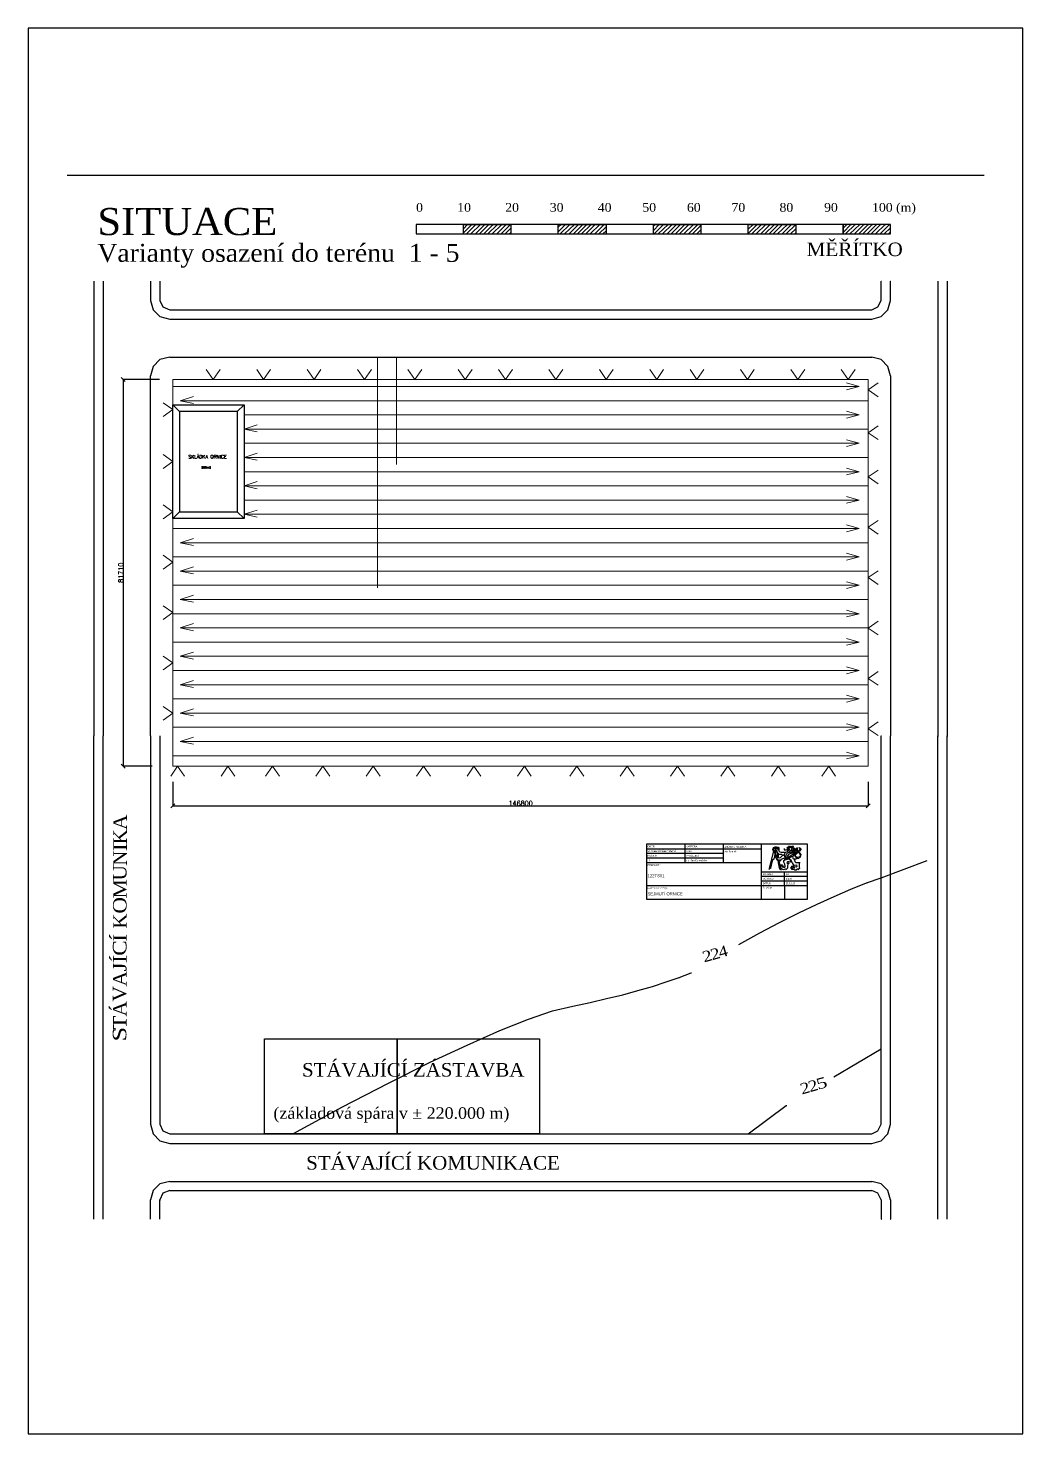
# Model space of a CAD drawing. Header units: millimetres. Extents: x -3518363 to 3223740, y -1530229 to 774657.
# Drawn here: x -2322352 to -2112352, y 55905 to 352905 of the extents above; entities that cross this region are included whole.
import ezdxf

# ---------------------------------------------------------------- set-up
doc = ezdxf.new("R2010")
doc.units = ezdxf.units.MM
doc.header["$LTSCALE"] = 15
doc.header["$MEASUREMENT"] = 0
doc.layers.get('0').update_dxf_attribs({"linetype": 'CONTINUOUS'})
doc.layers.get('DEFPOINTS').update_dxf_attribs({"linetype": 'CONTINUOUS'})
for name, color, linetype, lineweight in [('cesty', 7, 'CONTINUOUS', 15), ('koty', 4, 'CONTINUOUS', 15), ('staveniste', 7, 'CONTINUOUS', 18), ('texty', 255, 'CONTINUOUS', 15)]:
    doc.layers.add(name, color=color, linetype=linetype, lineweight=lineweight)
for name, color, linetype in [('obj 1 patky', 130, 'CONTINUOUS'), ('objekt 1', 40, 'CONTINUOUS'), ('RAMECEK', 7, 'CONTINUOUS')]:
    doc.layers.add(name, color=color, linetype=linetype)
doc.styles.add('ROMAN', font='roman')
doc.styles.add('romans', font='romans.shx')
doc.styles.add('TIMESNEWROMAN', font='times.ttf')
doc.dimstyles.new('M 1-50', dxfattribs={"dimscale": 50, "dimtxt": 2.5, "dimasz": 2.5, "dimexe": 1.25, "dimexo": 3, "dimtad": 1, "dimtxsty": 'romans', "dimblk": 'OBLIQUE', "dimcen": 2.5, "dimadec": 0, "dimazin": 0, "dimtfac": 1, "dimtmove": 2, "dimatfit": 3, "dimfxl": 1, "dimarcsym": 0})

# ---------------------------------------------------------------- blocks, each defined once
blk = doc.blocks.new('_Oblique')
at = {"color": 0, "linetype": 'ByBlock', "lineweight": -2}
blk.add_line((-0.5, -0.5), (0.5, 0.5), dxfattribs=at)
blk = doc.blocks.new('*D5')
at = {"layer": 'DEFPOINTS', "color": 0, "lineweight": 20, "ltscale": 70, "transparency": 16777216}
for p in [(-2294481, 278690), (-2302270, 196980), (-2295988, 196980)]:
    blk.add_point(p, dxfattribs=at)
at = {"layer": 'koty', "color": 0, "lineweight": -2, "ltscale": 70, "transparency": 16777216}
for p, q in [((-2294631, 278690), (-2302332, 278690)), ((-2302270, 278690), (-2302270, 196980)), ((-2296138, 196980), (-2302332, 196980))]:
    blk.add_line(p, q, dxfattribs=at)
at = {"layer": 'koty', "color": 0, "lineweight": -2, "ltscale": 70, "transparency": 16777216, "xscale": 850, "yscale": 850, "zscale": 850}
for p, rotation in [((-2302270, 278690), 90), ((-2302270, 196980), 270)]:
    blk.add_blockref('_Oblique', p, dxfattribs=dict(at, rotation=rotation))
at = {"layer": 'koty', "color": 0, "ltscale": 70, "transparency": 16777216, "insert": (-2302801, 237835), "char_height": 1000, "attachment_point": 5, "rotation": 90, "style": 'romans'}
blk.add_mtext('81710', dxfattribs=at)
blk = doc.blocks.new('*D6')
at = {"layer": 'DEFPOINTS', "color": 0, "lineweight": 20, "ltscale": 70, "transparency": 16777216}
for p in [(-2291780, 193786), (-2144980, 193786), (-2144980, 188596)]:
    blk.add_point(p, dxfattribs=at)
at = {"layer": 'koty', "color": 0, "lineweight": -2, "ltscale": 70, "transparency": 16777216}
for p, q in [((-2291780, 193636), (-2291780, 188533)), ((-2144980, 193636), (-2144980, 188533)), ((-2291780, 188596), (-2144980, 188596))]:
    blk.add_line(p, q, dxfattribs=at)
at = {"layer": 'koty', "color": 0, "lineweight": -2, "ltscale": 70, "transparency": 16777216, "xscale": 850, "yscale": 850, "zscale": 850, "rotation": 180}
blk.add_blockref('_Oblique', (-2291780, 188596), dxfattribs=at)
at = {"layer": 'koty', "color": 0, "lineweight": -2, "ltscale": 70, "transparency": 16777216, "xscale": 850, "yscale": 850, "zscale": 850}
blk.add_blockref('_Oblique', (-2144980, 188596), dxfattribs=at)
at = {"layer": 'koty', "color": 0, "ltscale": 70, "transparency": 16777216, "insert": (-2218380, 189127), "char_height": 1000, "attachment_point": 5, "style": 'romans'}
blk.add_mtext('146800', dxfattribs=at)

msp = doc.modelspace()

# ---------------------------------------------------------------- linework, layer by layer
for p, q in [((-2314134.566, 321823.567), (-2120549.003, 321823.567)), ((-2292453.6, 283399.649), (-2144158.881, 283399.649)), ((-2292453.6, 109257.52), (-2144158.881, 109257.52)), ((-2292453.6, 107302.891), (-2144158.881, 107302.891))]:
    msp.add_line(p, q)
msp.add_lwpolyline([(-2322352.191, 352904.599), (-2322352.191, 55904.599), (-2112352.191, 55904.599), (-2112352.191, 352904.599)], close=True)
for points in [[(-2240450.147, 309427.109), (-2230445.52, 309427.109), (-2230445.52, 311381.739), (-2220440.901, 311381.739), (-2220440.901, 309427.109), (-2210436.281, 309427.109), (-2210436.281, 311381.739), (-2200328.79, 311381.739), (-2200328.79, 309427.109), (-2190324.157, 309427.109), (-2190324.157, 311381.739), (-2180319.55, 311381.739), (-2180319.55, 309427.109), (-2170314.917, 309427.109), (-2170314.917, 311381.739), (-2160310.298, 311381.739), (-2160310.298, 309427.109), (-2150305.678, 309427.109), (-2150305.678, 311381.739), (-2240450.147, 311381.739), (-2240450.147, 309427.109), (-2150202.807, 309427.109)], [(-2230445.52, 310507.282), (-2229571.077, 311381.739), (-2229468.206, 311381.739)], [(-2230445.52, 309632.851), (-2228696.646, 311381.739), (-2228593.775, 311381.739)], [(-2229802.55, 309427.109), (-2227822.203, 311381.739), (-2227693.601, 311381.739)], [(-2228902.389, 309427.109), (-2226819.17, 311381.739), (-2226716.299, 311381.739)], [(-2227925.087, 309427.109), (-2225944.727, 311381.739), (-2225841.856, 311381.739)], [(-2227050.63, 309427.109), (-2225070.283, 311381.739), (-2224941.694, 311381.739)], [(-2226150.482, 309427.109), (-2224195.853, 311381.739), (-2224067.264, 311381.739)], [(-2225276.038, 309427.109), (-2223295.691, 311381.739), (-2223192.807, 311381.739)], [(-2224401.595, 309427.109), (-2222318.377, 311381.739), (-2222215.506, 311381.739)], [(-2223424.293, 309427.109), (-2221443.933, 311381.739), (-2221315.344, 311381.739)], [(-2222524.119, 309427.109), (-2220543.772, 311381.739), (-2220440.901, 311381.739)], [(-2221649.688, 309427.109), (-2220440.901, 310635.897), (-2220338.03, 310635.897)], [(-2220775.245, 309427.109), (-2220440.901, 309735.723), (-2220338.03, 309735.723)], [(-2210436.281, 310841.639), (-2209793.31, 311381.739), (-2209664.708, 311381.739)], [(-2210436.281, 309864.311), (-2208893.149, 311381.739), (-2208790.278, 311381.739)], [(-2209999.066, 309427.109), (-2208018.718, 311381.739), (-2207915.834, 311381.739)], [(-2209124.622, 309427.109), (-2207041.391, 311381.739), (-2206912.802, 311381.739)], [(-2208121.59, 309427.109), (-2206141.242, 311381.739), (-2206038.371, 311381.739)], [(-2207247.146, 309427.109), (-2205266.799, 311381.739), (-2205163.915, 311381.739)], [(-2206372.702, 309427.109), (-2204392.355, 311381.739), (-2204289.484, 311381.739)], [(-2205498.272, 309427.109), (-2203517.925, 311381.739), (-2203415.041, 311381.739)], [(-2204623.828, 309427.109), (-2202643.468, 311381.739), (-2202514.879, 311381.739)], [(-2203723.667, 309427.109), (-2201640.449, 311381.739), (-2201537.578, 311381.739)], [(-2202746.352, 309427.109), (-2200766.005, 311381.739), (-2200663.121, 311381.739)], [(-2201871.909, 309427.109), (-2200328.79, 310944.51), (-2200225.906, 310944.51)], [(-2200997.478, 309427.109), (-2200328.79, 310070.08), (-2200225.906, 310070.08)], [(-2190324.157, 311073.099), (-2189989.826, 311381.739), (-2189886.942, 311381.739)], [(-2190324.157, 310172.951), (-2189115.369, 311381.739), (-2189012.498, 311381.739)], [(-2190221.286, 309427.109), (-2188240.939, 311381.739), (-2188112.35, 311381.739)], [(-2189321.138, 309427.109), (-2187237.906, 311381.739), (-2187135.022, 311381.739)], [(-2188446.681, 309427.109), (-2186363.463, 311381.739), (-2186260.592, 311381.739)], [(-2187469.379, 309427.109), (-2185489.032, 311381.739), (-2185386.148, 311381.739)], [(-2186594.936, 309427.109), (-2184614.576, 311381.739), (-2184485.987, 311381.739)], [(-2185694.774, 309427.109), (-2183714.427, 311381.739), (-2183611.556, 311381.739)], [(-2184820.344, 309427.109), (-2182839.984, 311381.739), (-2182737.113, 311381.739)], [(-2183945.887, 309427.109), (-2181862.669, 311381.739), (-2181734.08, 311381.739)], [(-2182968.586, 309427.109), (-2180988.239, 311381.739), (-2180859.637, 311381.739)], [(-2182068.411, 309427.109), (-2180319.55, 311175.996), (-2180216.666, 311175.996)], [(-2181193.981, 309427.109), (-2180319.55, 310301.54), (-2180216.666, 310301.54)], [(-2170314.917, 311278.868), (-2170212.046, 311381.739), (-2170083.457, 311381.739)], [(-2170314.917, 310404.411), (-2169311.885, 311381.739), (-2169209.001, 311381.739)], [(-2170314.917, 309529.98), (-2168437.441, 311381.739), (-2168334.57, 311381.739)], [(-2169543.358, 309427.109), (-2167563.011, 311381.739), (-2167460.14, 311381.739)], [(-2168668.914, 309427.109), (-2166585.683, 311381.739), (-2166457.094, 311381.739)], [(-2167665.882, 309427.109), (-2165685.535, 311381.739), (-2165582.664, 311381.739)], [(-2166791.438, 309427.109), (-2164811.091, 311381.739), (-2164708.207, 311381.739)], [(-2165916.995, 309427.109), (-2163936.648, 311381.739), (-2163833.777, 311381.739)], [(-2165042.564, 309427.109), (-2163062.217, 311381.739), (-2162959.346, 311381.739)], [(-2164168.121, 309427.109), (-2162059.172, 311381.739), (-2161956.301, 311381.739)], [(-2163165.088, 309427.109), (-2161184.741, 311381.739), (-2161081.87, 311381.739)], [(-2162290.645, 309427.109), (-2160310.298, 311381.739), (-2160207.413, 311381.739)], [(-2161416.201, 309427.109), (-2160310.298, 310507.282), (-2160207.413, 310507.282)], [(-2160516.053, 309427.109), (-2160310.298, 309632.851), (-2160207.413, 309632.851)], [(-2150305.678, 309427.109), (-2140301.058, 309427.109), (-2140301.058, 311381.739), (-2150305.678, 311381.739), (-2150305.678, 309427.109), (-2150202.807, 309427.109)], [(-2150305.678, 310635.897), (-2149534.118, 311381.739), (-2149431.234, 311381.739)], [(-2150305.678, 309735.723), (-2148659.675, 311381.739), (-2148556.791, 311381.739)], [(-2149765.578, 309427.109), (-2147785.231, 311381.739), (-2147656.642, 311381.739)], [(-2148865.43, 309427.109), (-2146782.199, 311381.739), (-2146679.315, 311381.739)], [(-2147888.102, 309427.109), (-2145907.755, 311381.739), (-2145804.884, 311381.739)], [(-2147013.672, 309427.109), (-2145033.325, 311381.739), (-2144904.723, 311381.739)], [(-2146113.511, 309427.109), (-2144158.881, 311381.739), (-2144030.279, 311381.739)], [(-2145239.067, 309427.109), (-2143258.72, 311381.739), (-2143155.849, 311381.739)], [(-2144364.636, 309427.109), (-2142384.289, 311381.739), (-2142281.405, 311381.739)], [(-2143490.18, 309427.109), (-2141406.962, 311381.739), (-2141278.373, 311381.739)], [(-2142487.16, 309427.109), (-2140506.813, 311381.739), (-2140403.929, 311381.739)], [(-2141612.717, 309427.109), (-2140301.058, 310738.768), (-2140198.174, 310738.768)], [(-2140738.273, 309427.109), (-2140301.058, 309864.311), (-2140198.174, 309864.311)], [(-2308502.145, 299422.476), (-2308502.145, 203362.69), (-2308399.267, 203362.69)], [(-2306521.798, 299422.476), (-2306521.798, 203362.69), (-2306418.92, 203362.69)], [(-2296517.171, 299422.476), (-2296517.171, 295358.911), (-2295977.079, 293378.564), (-2294536.824, 291964.034), (-2292453.6, 291398.217), (-2144261.752, 291398.217), (-2142281.405, 291964.034), (-2140841.144, 293378.564), (-2140301.058, 295358.911), (-2140301.058, 299422.476), (-2140198.174, 299422.476)], [(-2294536.824, 299422.476), (-2294536.824, 295358.911), (-2293893.854, 294047.252), (-2292453.6, 293378.564), (-2144261.752, 293378.564), (-2142950.093, 294047.252), (-2142281.405, 295358.911), (-2142281.405, 299422.476), (-2142178.521, 299422.476)], [(-2130296.438, 299422.476), (-2130296.438, 203362.69), (-2130193.567, 203362.69)], [(-2128316.091, 299422.476), (-2128316.091, 203362.69), (-2128213.207, 203362.69)], [(-2292453.6, 283399.649), (-2294536.824, 282859.549), (-2295977.079, 281419.302), (-2296517.171, 279438.955), (-2296414.3, 279438.955)], [(-2140301.058, 279438.955), (-2140841.144, 281419.302), (-2142281.405, 282859.549), (-2144261.752, 283399.649), (-2144158.881, 283399.649)], [(-2296517.171, 203362.69), (-2296517.171, 279438.955), (-2296414.3, 279438.955)], [(-2140301.058, 279438.955), (-2140301.058, 203362.69), (-2140198.174, 203362.69)], [(-2308502.145, 101258.966), (-2308502.145, 203362.69), (-2308399.267, 203362.69)], [(-2306521.798, 101258.966), (-2306521.798, 203362.69), (-2306418.92, 203362.69)], [(-2296517.171, 203362.69), (-2296517.171, 121345.365), (-2295977.079, 119262.14), (-2294536.824, 117821.886), (-2292453.6, 117281.793), (-2144261.752, 117281.793), (-2142281.405, 117821.886), (-2140841.144, 119262.14), (-2140301.058, 121345.365), (-2140301.058, 203362.69), (-2140198.174, 203362.69)], [(-2294536.824, 203362.69), (-2294536.824, 121345.365), (-2293893.854, 119930.829), (-2292453.6, 119262.14), (-2144261.752, 119262.14), (-2142950.093, 119930.829), (-2142281.405, 121345.365), (-2142281.405, 203362.69), (-2142178.521, 203362.69)], [(-2130296.438, 101258.966), (-2130296.438, 203362.69), (-2130193.567, 203362.69)], [(-2128316.091, 101258.966), (-2128316.091, 203362.69), (-2128213.207, 203362.69)], [(-2145367.656, 172294.35), (-2142281.405, 173374.536), (-2132570, 177050)], [(-2172295.265, 159332.055), (-2167897.342, 161749.631), (-2163705.188, 163935.733), (-2159641.609, 166018.964), (-2155809.504, 167793.556), (-2152183.154, 169439.559), (-2148659.675, 170982.691), (-2145367.656, 172294.35), (-2145239.067, 172294.35)], [(-2266503.312, 119262.14), (-2255958.593, 124971.722), (-2246288.317, 130012.615), (-2237492.478, 134410.524), (-2229673.961, 138036.874), (-2222755.605, 141097.42), (-2216711.666, 143514.996), (-2211645.055, 145289.588), (-2207350.03, 146266.902), (-2203723.667, 147038.462), (-2200225.906, 147912.905), (-2196805.298, 148684.478), (-2193616.163, 149558.908), (-2190529.912, 150433.352), (-2187675.122, 151436.384), (-2184923.215, 152310.828), (-2184820.344, 152310.828)], [(-2184923.215, 152310.828), (-2182402.769, 153288.143), (-2182299.897, 153288.143)], [(-2272444.36, 119262.14), (-2272444.36, 139348.533), (-2214396.988, 139348.533), (-2214396.988, 119262.14), (-2244410.841, 119262.14), (-2244410.841, 139348.533), (-2244410.841, 119262.14), (-2272444.36, 119262.14), (-2272341.482, 119262.14)], [(-2152286.025, 131324.274), (-2142281.405, 137265.315), (-2142178.521, 137265.315)], [(-2170314.917, 119262.14), (-2162290.645, 125306.066), (-2162187.774, 125306.066)], [(-2292453.6, 109257.52), (-2294536.824, 108717.428), (-2295977.079, 107302.891), (-2296517.171, 105322.537), (-2296414.3, 105322.537)], [(-2292453.6, 107302.891), (-2293893.854, 106737.074), (-2294536.824, 105322.537), (-2294433.947, 105322.537)], [(-2140301.058, 105322.537), (-2140841.144, 107302.891), (-2142281.405, 108717.428), (-2144261.752, 109257.52), (-2144158.881, 109257.52)], [(-2142281.405, 105322.537), (-2142950.093, 106737.074), (-2144261.752, 107302.891), (-2144158.881, 107302.891)], [(-2296517.171, 101258.966), (-2296517.171, 105322.537), (-2296414.3, 105322.537)], [(-2294536.824, 101258.966), (-2294536.824, 105322.537), (-2294433.947, 105322.537)], [(-2142281.405, 105322.537), (-2142281.405, 101258.966), (-2142178.521, 101258.966)], [(-2140301.058, 105322.537), (-2140301.058, 101258.966), (-2140198.174, 101258.966)]]:
    msp.add_lwpolyline(points)
at = {"layer": 'cesty', "linetype": 'ByBlock', "extrusion": (1.93959e-16, -3.39308e-16, -1)}
for p, q in [((-2248580, 234640), (-2248580, 283399.649)), ((-2244580, 260718.67), (-2244580, 283399.649))]:
    msp.add_line(p, q, dxfattribs=at)
at = {"layer": 'obj 1 patky', "linetype": 'ByBlock', "lineweight": -2, "ltscale": 5, "extrusion": (1.93959e-16, -3.39308e-16, -1)}
for p, q in [((-2291780, 273320), (-2276780, 273320)), ((-2291780, 249320), (-2291780, 273320)), ((-2291780, 273320), (-2290365.786, 271905.786)), ((-2276780, 273320), (-2278194.214, 271905.786)), ((-2276780, 273320), (-2276780, 249320)), ((-2278194.214, 271905.786), (-2290365.786, 271905.786)), ((-2290365.786, 271905.786), (-2290365.786, 250730)), ((-2278194.214, 271905.786), (-2278194.214, 250734.214)), ((-2291780, 249320), (-2290365.786, 250734.214)), ((-2290365.786, 250734.214), (-2278194.214, 250734.214)), ((-2278194.214, 250734.214), (-2276780, 249320)), ((-2276780, 249320), (-2291780, 249320))]:
    msp.add_line(p, q, dxfattribs=at)
at = {"layer": 'objekt 1', "linetype": 'ByBlock', "lineweight": 20, "ltscale": 5, "extrusion": (1.93959e-16, -3.39308e-16, -1)}
for p, q in [((-2291780, 277190), (-2146890, 277190)), ((-2146890, 277190), (-2149550, 277950)), ((-2146890, 277190), (-2149550, 276510)), ((-2290230, 274190), (-2287450, 275090)), ((-2144980, 274190), (-2290230, 274190)), ((-2290230, 274190), (-2287450, 273600)), ((-2276780, 271190), (-2146890, 271190)), ((-2146890, 271190), (-2149550, 271950)), ((-2146890, 271190), (-2149550, 270510)), ((-2276780, 268190), (-2274000, 269090)), ((-2144980, 268190), (-2276780, 268190)), ((-2276780, 268190), (-2274000, 267600)), ((-2276780, 265190), (-2146890, 265190)), ((-2146890, 265190), (-2149550, 265950)), ((-2146890, 265190), (-2149550, 264510)), ((-2276780, 262190), (-2274000, 263090)), ((-2144980, 262190), (-2276780, 262190)), ((-2276780, 262190), (-2274000, 261600)), ((-2276780, 259190), (-2146890, 259190)), ((-2146890, 259190), (-2149550, 259950)), ((-2146890, 259190), (-2149550, 258510)), ((-2276780, 256190), (-2274000, 257090)), ((-2144980, 256190), (-2276780, 256190)), ((-2276780, 256190), (-2274000, 255600)), ((-2276780, 253190), (-2146890, 253190)), ((-2146890, 253190), (-2149550, 253950)), ((-2146890, 253190), (-2149550, 252510)), ((-2276780, 250190), (-2274000, 251090)), ((-2144980, 250190), (-2276780, 250190)), ((-2276780, 250190), (-2274000, 249600)), ((-2291780, 247190), (-2146890, 247190)), ((-2146890, 247190), (-2149550, 247950)), ((-2146890, 247190), (-2149550, 246510)), ((-2290230, 244190), (-2287450, 245090)), ((-2144980, 244190), (-2290230, 244190)), ((-2290230, 244190), (-2287450, 243600)), ((-2291780, 241190), (-2146890, 241190)), ((-2146890, 241190), (-2149550, 241950)), ((-2146890, 241190), (-2149550, 240510)), ((-2290230, 238190), (-2287450, 239090)), ((-2144980, 238190), (-2290230, 238190)), ((-2290230, 238190), (-2287450, 237600)), ((-2291780, 235190), (-2146890, 235190)), ((-2146890, 235190), (-2149550, 235950)), ((-2146890, 235190), (-2149550, 234510)), ((-2290230, 232190), (-2287450, 233090)), ((-2144980, 232190), (-2290230, 232190)), ((-2290230, 232190), (-2287450, 231600)), ((-2291780, 229190), (-2146890, 229190)), ((-2146890, 229190), (-2149550, 229950)), ((-2146890, 229190), (-2149550, 228510)), ((-2290230, 226190), (-2287450, 227090)), ((-2144980, 226190), (-2290230, 226190)), ((-2290230, 226190), (-2287450, 225600)), ((-2291780, 223190), (-2146890, 223190)), ((-2146890, 223190), (-2149550, 223950)), ((-2146890, 223190), (-2149550, 222510)), ((-2290230, 220190), (-2287450, 221090)), ((-2144980, 220190), (-2290230, 220190)), ((-2290230, 220190), (-2287450, 219600)), ((-2291780, 217190), (-2146890, 217190)), ((-2146890, 217190), (-2149550, 217950)), ((-2146890, 217190), (-2149550, 216510)), ((-2290230, 214190), (-2287450, 215090)), ((-2144980, 214190), (-2290230, 214190)), ((-2290230, 214190), (-2287450, 213600)), ((-2291780, 211190), (-2146890, 211190)), ((-2146890, 211190), (-2149550, 211950)), ((-2146890, 211190), (-2149550, 210510)), ((-2290230, 208190), (-2287450, 209090)), ((-2144980, 208190), (-2290230, 208190)), ((-2290230, 208190), (-2287450, 207600)), ((-2291780, 205190), (-2146890, 205190)), ((-2146890, 205190), (-2149550, 205950)), ((-2146890, 205190), (-2149550, 204510)), ((-2290230, 202190), (-2287450, 203090)), ((-2144980, 202190), (-2290230, 202190)), ((-2290230, 202190), (-2287450, 201600)), ((-2291780, 199190), (-2146890, 199190)), ((-2146890, 199190), (-2149550, 199950)), ((-2146890, 199190), (-2149550, 198510))]:
    msp.add_line(p, q, dxfattribs=at)
at = {"layer": 'RAMECEK', "color": 0, "linetype": 'Continuous'}
for p, q in [((-2191840.774, 179537.752), (-2167533.078, 179537.752)), ((-2191840.774, 178565.505), (-2175635.593, 178565.505)), ((-2183738.259, 180510), (-2183738.259, 176620.859)), ((-2175635.593, 180468.924), (-2175635.593, 176579.784)), ((-2167533.078, 168842.427), (-2167533.078, 180510)), ((-2164640.536, 179474.362), (-2164571.608, 179494.033)), ((-2164128.613, 178402.129), (-2164049.85, 178402.129)), ((-2163075.229, 178107.019), (-2162779.902, 178215.21)), ((-2162090.771, 179513.725), (-2162100.618, 179356.336)), ((-2161746.211, 179838.343), (-2161746.211, 179621.94)), ((-2161313.052, 179543.232), (-2161194.913, 179513.725)), ((-2191840.774, 177593.257), (-2175635.593, 177593.257)), ((-2191840.774, 176620.859), (-2167533.078, 176620.859)), ((-2164689.747, 177821.744), (-2164581.455, 177861.086)), ((-2164591.301, 178048.006), (-2164512.549, 178067.677)), ((-2164059.697, 177192.157), (-2164118.767, 177133.144)), ((-2163587.151, 175401.797), (-2163606.844, 175391.961)), ((-2161716.682, 176513.416), (-2161756.058, 176493.722)), ((-2161322.899, 175500.175), (-2161421.334, 175401.797)), ((-2160682.991, 177251.194), (-2160574.709, 177221.664)), ((-2167533.078, 174676.213), (-2157810, 174676.213)), ((-2167533.078, 173703.815), (-2157810, 173703.815)), ((-2167533.078, 172731.568), (-2157810, 172731.568)), ((-2162671.539, 171759.169), (-2162671.539, 174676.213)), ((-2191840.774, 171759.169), (-2167533.078, 171759.169)), ((-2167533.078, 171759.169), (-2157810, 171759.169)), ((-2162671.539, 171759.169), (-2162671.539, 168842.427))]:
    msp.add_line(p, q, dxfattribs=at)
msp.add_lwpolyline([(-2157810, 180510), (-2191840.774, 180510), (-2191840.774, 168842.427), (-2157810, 168842.427)], close=True, dxfattribs=at)
for points in [[(-2164965.391, 178884.139), (-2164965.391, 178864.468), (-2164758.664, 178766.091), (-2164679.912, 178500.508), (-2164679.912, 178343.116), (-2164748.817, 178077.512), (-2164758.664, 178057.841), (-2164768.499, 178048.006), (-2164778.346, 177949.606), (-2164788.204, 177929.935), (-2164798.04, 177920.099), (-2164935.861, 177300.371), (-2165211.516, 177133.144), (-2165231.21, 177113.473), (-2165241.045, 177093.778), (-2165290.268, 176847.869), (-2165300.115, 176828.198), (-2165309.951, 176818.362), (-2165319.798, 176729.819), (-2165329.644, 176710.148), (-2165339.491, 176700.312), (-2165654.522, 175391.961), (-2165664.369, 175372.29), (-2165684.051, 175352.619), (-2165831.72, 175254.243), (-2165880.943, 175224.736), (-2165959.706, 175077.179)], [(-2165871.096, 175244.407), (-2165861.26, 175382.126), (-2164965.391, 178825.125), (-2164945.708, 178834.961)], [(-2164866.956, 178913.645), (-2164896.485, 178933.316), (-2165083.53, 179149.743), (-2165113.059, 179277.628), (-2165122.906, 179336.665), (-2165093.377, 179582.574), (-2164917.411, 179812.522), (-2164660.218, 179917.05), (-2164650.371, 179926.886), (-2164502.702, 179926.886), (-2164374.716, 179897.379), (-2164335.34, 179858.014), (-2164364.881, 179808.836), (-2164473.173, 179730.131), (-2164453.48, 179710.459), (-2164443.644, 179690.788), (-2164443.644, 179671.117), (-2164433.797, 179661.282), (-2164364.881, 179671.117), (-2164207.365, 179739.966), (-2164079.39, 179720.295), (-2164000.627, 179533.396)], [(-2164335.34, 179090.729), (-2164512.549, 179031.695), (-2164620.842, 179031.695), (-2164738.97, 179061.223), (-2164935.861, 179395.678), (-2164926.015, 179474.362), (-2164916.168, 179503.89), (-2164866.956, 179592.433), (-2164719.276, 179710.459), (-2164483.02, 179730.131)], [(-2164926.015, 178834.961), (-2164866.956, 178913.645), (-2164699.594, 178864.468), (-2164660.218, 178834.961), (-2164660.218, 178825.125), (-2164650.371, 178756.256), (-2164591.301, 178480.814), (-2164571.608, 178362.787), (-2164473.173, 178018.478), (-2164502.702, 177969.3), (-2164542.079, 177939.77), (-2164571.608, 177861.086), (-2164492.856, 177811.908), (-2164502.702, 177615.153), (-2164423.951, 177615.153), (-2164384.563, 177575.811), (-2164384.563, 177457.761), (-2164355.034, 177261.029), (-2164315.658, 177221.664), (-2164177.825, 177142.979), (-2164158.143, 177142.979), (-2164138.449, 177133.144), (-2164108.92, 177103.614), (-2164000.627, 176552.758), (-2163843.112, 175814.957), (-2163784.042, 175824.793), (-2163685.608, 175903.5), (-2163675.761, 176031.383), (-2163636.373, 176041.219), (-2163547.775, 176119.903), (-2163153.992, 176149.433), (-2163104.769, 176090.397), (-2162986.629, 175795.286), (-2162947.265, 175736.273), (-2162907.877, 175687.072), (-2162888.184, 175657.565), (-2162799.585, 175608.387), (-2162740.515, 175608.387), (-2162651.916, 175608.387), (-2162592.847, 175637.894), (-2162573.164, 175657.565), (-2162533.777, 175736.273), (-2162523.93, 175805.122), (-2162581.768, 176257.645), (-2162779.902, 176680.62), (-2162779.902, 177024.93), (-2162504.248, 177192.157), (-2162031.713, 177339.713), (-2162012.019, 177349.549), (-2161982.479, 177388.891)], [(-2164433.797, 179651.446), (-2164551.925, 179533.396), (-2164512.549, 179444.855), (-2164492.856, 179425.184), (-2164551.925, 179248.121), (-2164640.536, 179139.907)], [(-2164640.536, 178844.796), (-2164374.716, 178874.303), (-2164295.964, 178903.81)], [(-2164542.079, 179248.121), (-2164345.187, 179139.907), (-2164227.048, 178726.749), (-2164207.365, 178707.078), (-2164148.295, 178697.242), (-2164020.309, 178579.192), (-2164040.003, 178402.129), (-2163990.78, 178343.116), (-2163852.947, 178343.116), (-2163685.608, 178372.623), (-2163291.813, 178372.623), (-2163104.769, 178205.374), (-2163085.075, 178136.525), (-2163085.075, 178087.348), (-2163094.922, 178067.677), (-2163616.68, 177624.989), (-2163734.831, 177565.975), (-2163912.028, 177634.824), (-2163931.722, 177762.707), (-2163961.251, 178048.006), (-2164108.92, 178225.045), (-2164138.449, 178244.74)], [(-2164502.702, 178116.854), (-2164246.753, 178234.904), (-2164158.143, 178254.575)], [(-2164492.856, 179425.184), (-2164463.326, 179444.855), (-2164443.644, 179444.855), (-2164414.092, 179484.198), (-2164286.129, 179562.903), (-2164167.99, 179562.903), (-2164089.237, 179326.829), (-2164089.237, 179228.45)], [(-2164325.505, 179848.178), (-2164020.309, 179877.708), (-2163990.78, 179867.873), (-2163931.722, 179818.671), (-2163902.181, 179799), (-2163862.806, 179720.295), (-2163862.806, 179621.94), (-2163892.346, 179139.907), (-2163882.499, 179071.058), (-2163684.364, 178859.562), (-2163390.259, 178795.619), (-2162770.056, 178775.948), (-2162523.93, 178746.42), (-2162523.93, 178667.736), (-2162602.693, 178579.192), (-2162681.445, 178431.636), (-2162730.668, 178274.246), (-2162750.373, 178234.904), (-2162770.056, 178215.21), (-2162760.209, 178175.868), (-2162661.763, 177792.237), (-2162612.54, 177703.694), (-2162514.095, 177605.317), (-2162445.178, 177565.975), (-2162405.802, 177516.798), (-2162425.495, 177477.432), (-2162612.54, 177359.385), (-2162661.763, 177359.385), (-2162681.445, 177349.549), (-2162691.293, 177339.713), (-2162710.986, 177300.371)], [(-2164207.365, 178697.242), (-2164177.825, 178470.978), (-2164138.449, 178402.129), (-2164148.295, 178392.294), (-2164148.295, 178352.952), (-2164138.449, 178264.411)], [(-2162750.373, 179602.269), (-2162712.218, 179332.979), (-2162415.649, 179277.628), (-2162110.465, 179346.5), (-2162071.089, 179238.286)], [(-2160988.175, 179808.836), (-2161057.091, 179582.574), (-2161175.231, 179513.725), (-2161135.854, 179366.171), (-2161135.854, 179297.299), (-2161155.537, 179218.591), (-2161637.93, 179041.531), (-2161706.835, 179021.86), (-2161736.364, 178992.353), (-2161756.058, 178982.517), (-2162051.395, 178923.481), (-2162071.089, 178913.645), (-2162080.936, 178903.81), (-2162120.312, 178903.81), (-2162435.331, 178746.42), (-2162504.248, 178726.749)], [(-2160810.977, 179739.966), (-2160801.13, 179661.282), (-2160771.601, 179582.574), (-2160761.754, 179356.336), (-2161126.008, 178903.81), (-2161913.573, 178648.065), (-2162179.37, 178500.508), (-2162277.827, 178402.129), (-2162327.039, 178343.116), (-2162425.495, 178038.149), (-2162435.331, 178028.313), (-2162435.331, 177939.77), (-2162356.579, 177703.694), (-2162189.217, 177516.798), (-2162189.217, 177497.103), (-2161972.632, 177388.891), (-2161933.256, 177388.891), (-2161913.573, 177398.727), (-2161765.905, 177398.727), (-2161716.682, 177398.727), (-2161687.153, 177388.891), (-2161647.766, 177310.207), (-2161628.072, 177221.664), (-2161529.638, 177162.65), (-2161470.568, 177093.778), (-2161441.027, 176995.423), (-2161441.027, 176916.718), (-2161450.863, 176906.882), (-2161263.818, 176759.326), (-2161126.008, 176660.949), (-2161736.364, 176729.819), (-2162031.713, 176749.49), (-2162120.312, 176700.312), (-2162149.841, 176562.594), (-2162100.618, 176513.416), (-2162041.548, 176483.886), (-2161765.905, 176483.886), (-2161775.741, 176424.873), (-2161785.587, 176405.178), (-2161952.95, 176257.645), (-2162021.866, 175873.994), (-2162056.313, 175442.382), (-2162327.039, 175165.723), (-2162435.331, 175106.686)], [(-2162169.523, 179828.507), (-2162139.994, 179808.836), (-2162130.147, 179789.165), (-2162130.147, 179680.953), (-2162100.618, 179533.396), (-2161913.573, 179592.433), (-2161765.905, 179582.574), (-2161756.058, 179582.574), (-2161736.364, 179592.433)], [(-2162139.994, 179808.836), (-2162002.161, 179828.507), (-2161775.741, 179848.178)], [(-2160574.709, 179572.739), (-2160614.086, 179169.414), (-2160856.503, 178811.604), (-2161224.442, 178579.192), (-2161244.136, 178579.192), (-2161303.206, 178549.686), (-2161381.957, 178500.508), (-2161834.822, 178293.917), (-2162115.394, 177907.8), (-2161923.42, 177477.432), (-2161913.573, 177418.419)], [(-2161431.18, 179848.178), (-2161441.027, 179799), (-2161450.863, 179779.329), (-2161706.835, 179631.775), (-2161726.529, 179592.433), (-2161657.612, 179464.527), (-2161657.612, 179425.184), (-2161677.306, 179297.299), (-2162012.019, 179218.591), (-2162061.242, 179228.45), (-2162080.936, 179012.024)], [(-2162080.936, 179366.171), (-2161933.256, 179385.842), (-2161824.975, 179395.678), (-2161667.459, 179385.842)], [(-2162051.395, 179061.223), (-2161736.364, 179080.894), (-2161706.835, 179051.387)], [(-2161824.975, 180094.113), (-2161815.116, 180074.442), (-2161785.587, 179897.379), (-2161775.741, 179887.544), (-2161775.741, 179848.178), (-2161450.863, 179867.873), (-2160998.022, 179828.507), (-2160948.799, 179818.671)], [(-2161815.116, 180094.113), (-2161785.587, 180103.949), (-2161687.153, 180103.949), (-2161657.612, 180044.936), (-2161480.415, 179976.063), (-2161421.334, 180035.077), (-2161411.487, 180064.607), (-2161273.677, 180084.278), (-2161234.289, 180015.406), (-2161027.551, 180035.077), (-2161007.868, 180064.607), (-2160860.2, 180054.771), (-2160929.116, 179818.671), (-2160879.882, 179799), (-2160810.977, 179749.802), (-2160712.531, 179739.966), (-2160555.016, 179562.903), (-2160535.334, 179553.067), (-2160515.629, 179553.067), (-2160427.041, 179297.299), (-2160417.194, 179248.121), (-2160367.971, 179218.591), (-2160614.086, 178352.952), (-2160663.309, 178293.917), (-2160673.144, 178274.246), (-2160673.144, 178264.411), (-2160938.963, 177988.971), (-2160988.175, 177752.872), (-2160938.963, 177546.304), (-2160840.506, 177447.925), (-2160702.673, 177388.891), (-2160249.832, 177408.562), (-2160102.163, 177457.761), (-2160082.47, 177477.432), (-2160072.634, 177506.962), (-2159836.355, 177546.304)], [(-2161765.905, 177408.562), (-2161785.587, 177506.962), (-2161795.434, 177624.989), (-2161805.27, 177634.824), (-2161805.27, 177703.694), (-2161795.434, 177743.036), (-2161785.587, 177811.908), (-2161283.523, 178185.703), (-2161057.091, 178323.445), (-2160860.2, 178480.814), (-2160564.863, 178795.619), (-2160456.57, 179208.756), (-2160446.723, 179228.45), (-2160417.194, 179248.121)], [(-2160850.353, 180064.607), (-2160820.824, 180084.278), (-2160801.13, 180084.278)], [(-2159541.018, 179730.131), (-2159275.222, 179621.94), (-2159255.528, 179395.678), (-2159432.737, 179120.236), (-2159629.628, 178933.316), (-2159560.7, 178766.091), (-2159218.605, 178281.64), (-2159334.279, 177723.365), (-2159688.687, 177487.268), (-2160555.016, 177231.523), (-2160574.709, 177211.828), (-2160525.486, 176838.033), (-2160269.525, 176611.771), (-2159718.227, 176611.771), (-2159422.89, 176651.114), (-2159590.252, 176365.836), (-2159580.394, 175805.122), (-2159570.548, 175746.108), (-2159560.7, 175716.602), (-2159541.018, 175352.619), (-2159767.438, 175126.357), (-2159806.826, 175067.344), (-2159856.049, 175057.508)], [(-2159649.311, 179789.165), (-2159570.548, 179749.802), (-2159531.171, 179710.459), (-2159462.266, 179503.89), (-2159462.266, 179346.5), (-2159806.826, 178982.517), (-2159924.954, 178903.81), (-2159944.647, 178884.139), (-2159954.495, 178854.632), (-2160190.773, 178667.736), (-2160476.252, 178146.361), (-2160476.252, 178008.642), (-2160456.57, 177900.428), (-2160171.08, 177575.811), (-2160072.634, 177526.633)], [(-2159796.991, 178795.619), (-2159422.89, 178431.636), (-2159373.656, 177890.593), (-2159801.897, 177644.66), (-2160259.679, 177841.415), (-2160328.584, 178234.904), (-2159796.991, 178795.619)], [(-2159944.647, 178903.81), (-2160023.411, 179012.024), (-2160131.693, 179257.957), (-2160141.539, 179326.829), (-2160171.08, 179356.336), (-2160269.525, 179405.513), (-2160289.208, 179494.033), (-2160279.361, 179543.232), (-2160171.08, 179651.446), (-2160033.258, 179730.131), (-2159993.882, 179730.131), (-2159984.035, 179739.966), (-2159954.495, 179739.966), (-2160013.564, 179543.232), (-2160033.258, 179385.842), (-2160023.411, 179376.007), (-2160003.718, 179248.121), (-2159905.272, 179090.729), (-2159816.673, 178992.353)], [(-2164561.772, 177516.798), (-2164502.702, 177615.153)], [(-2164473.173, 177811.908), (-2164404.246, 177870.921), (-2164325.505, 177900.428), (-2164256.588, 177890.593), (-2164059.697, 177605.317)], [(-2164463.326, 178028.313), (-2164335.34, 178087.348), (-2164163.072, 178071.363), (-2164079.39, 177929.935)], [(-2164374.716, 177556.14), (-2164315.658, 177546.304), (-2164138.449, 177270.865), (-2163921.875, 177172.486), (-2163685.608, 176041.219)], [(-2163902.181, 177162.65), (-2163695.454, 177172.486), (-2163606.844, 176995.423), (-2163715.137, 176936.389)], [(-2163843.112, 175805.122), (-2163764.36, 175362.455), (-2163636.373, 175234.571), (-2163616.68, 175224.736), (-2163557.622, 175205.065)], [(-2163715.137, 175628.059), (-2163636.373, 175677.236)], [(-2163685.608, 175883.829), (-2163596.998, 175864.135), (-2163636.373, 175677.236), (-2163547.775, 175667.401), (-2163547.775, 175637.894), (-2163547.775, 175618.223), (-2163577.304, 175441.162), (-2163577.304, 175401.797), (-2163557.622, 175332.948), (-2163547.775, 175185.394), (-2163508.399, 175126.357), (-2163469.011, 175047.673), (-2163459.176, 175018.166)], [(-2163606.844, 176995.423), (-2163547.775, 176995.423), (-2163498.563, 177015.094), (-2163409.953, 177192.157), (-2163360.73, 177280.7), (-2163321.354, 177320.042), (-2163183.521, 177408.562), (-2162888.184, 177506.962), (-2162681.445, 177359.385)], [(-2163596.998, 175864.135), (-2163508.399, 175952.678), (-2163331.201, 176070.726), (-2163222.897, 176051.054), (-2163153.992, 175952.678)], [(-2163547.775, 175667.401), (-2163508.399, 175706.766), (-2163439.482, 175824.793), (-2163419.788, 175844.464), (-2163331.201, 175883.829), (-2163281.967, 175883.829), (-2163232.744, 175873.994), (-2163075.229, 175696.931), (-2162986.629, 175588.695)], [(-2163547.775, 175480.504), (-2163478.858, 175500.175), (-2163213.061, 175303.441), (-2162931.257, 175155.887), (-2162642.07, 175214.9), (-2162474.707, 175296.048), (-2162366.415, 175185.394), (-2162356.579, 175165.723)], [(-2162395.955, 177516.798), (-2162346.732, 177516.798), (-2162277.827, 177487.268), (-2162179.37, 177477.432)], [(-2160948.799, 177988.971), (-2161628.072, 177615.153), (-2161687.153, 177398.727)], [(-2161628.072, 177320.042), (-2161529.638, 177300.371), (-2161470.568, 177261.029), (-2161401.651, 177211.828), (-2161234.289, 176965.916), (-2161204.76, 176906.882), (-2161185.066, 176847.869), (-2161165.384, 176769.161)], [(-2161116.161, 176651.114), (-2161086.632, 176631.442), (-2161047.245, 176542.923), (-2160840.506, 176198.611), (-2160732.225, 176090.397), (-2160584.556, 176080.561), (-2160161.233, 176119.903), (-2160062.787, 175775.615), (-2160190.773, 175628.059), (-2160722.378, 175736.273), (-2160929.116, 175873.994), (-2161191.227, 175781.765), (-2161313.052, 175519.847), (-2161303.206, 175490.34), (-2161234.289, 175490.34), (-2161244.136, 175323.112), (-2161303.206, 175185.394)], [(-2161234.289, 175293.606), (-2161047.245, 175283.749), (-2161047.245, 175106.686)], [(-2161224.442, 175500.175), (-2161185.066, 175578.86), (-2161116.161, 175687.072), (-2161096.479, 175706.766), (-2161027.551, 175746.108), (-2160988.175, 175746.108), (-2160899.576, 175746.108), (-2160850.353, 175726.437), (-2160751.907, 175647.73), (-2160682.991, 175618.223)], [(-2161047.245, 175283.749), (-2161047.245, 175303.441), (-2160938.963, 175549.353), (-2160919.27, 175559.189), (-2160889.729, 175569.024), (-2160771.601, 175569.024), (-2160555.016, 175500.175), (-2160476.252, 175480.504)], [(-2161027.551, 175205.065), (-2161007.868, 175224.736), (-2160692.838, 175185.394), (-2160555.016, 175087.015), (-2160180.927, 175087.015), (-2160141.539, 175106.686), (-2160043.093, 175205.065), (-2160043.093, 175214.9), (-2159895.425, 175283.749), (-2159885.578, 175273.914), (-2159846.202, 175273.914), (-2159806.826, 175254.243), (-2159767.438, 175126.357)]]:
    msp.add_lwpolyline(points, dxfattribs=at)
at = {"layer": 'staveniste', "extrusion": (1.93959e-16, -3.39308e-16, -1)}
for p, q in [((-2283269.88, 278690), (-2284734.238, 280781.321)), ((-2283269.88, 278690), (-2281805.522, 280781.321)), ((-2272632.251, 278690), (-2274096.609, 280781.321)), ((-2272632.251, 278690), (-2271167.892, 280781.321)), ((-2261994.622, 278690), (-2263458.98, 280781.321)), ((-2261994.622, 278690), (-2260530.263, 280781.321)), ((-2251356.993, 278690), (-2252821.351, 280781.321)), ((-2251356.993, 278690), (-2249892.634, 280781.321)), ((-2240719.364, 278690), (-2242183.722, 280781.321)), ((-2240719.364, 278690), (-2239255.005, 280781.321)), ((-2230081.734, 278690), (-2231546.093, 280781.321)), ((-2230081.734, 278690), (-2228617.376, 280781.321)), ((-2221571.614, 278690), (-2223035.973, 280781.321)), ((-2221571.614, 278690), (-2220107.256, 280781.321)), ((-2210933.985, 278690), (-2212398.344, 280781.321)), ((-2210933.985, 278690), (-2209469.627, 280781.321)), ((-2200296.356, 278690), (-2201760.715, 280781.321)), ((-2200296.356, 278690), (-2198831.998, 280781.321)), ((-2189658.727, 278690), (-2191123.085, 280781.321)), ((-2189658.727, 278690), (-2188194.369, 280781.321)), ((-2181148.607, 278690), (-2182612.965, 280781.321)), ((-2181148.607, 278690), (-2179684.249, 280781.321)), ((-2170510.978, 278690), (-2171975.336, 280781.321)), ((-2170510.978, 278690), (-2169046.62, 280781.321)), ((-2159873.349, 278690), (-2161337.707, 280781.321)), ((-2159873.349, 278690), (-2158408.99, 280781.321)), ((-2149235.72, 278690), (-2150700.078, 280781.321)), ((-2149235.72, 278690), (-2147771.361, 280781.321)), ((-2291780, 278690), (-2291780, 196980)), ((-2248580, 278690), (-2291780, 278690)), ((-2144980, 278690), (-2248580, 278690)), ((-2144980, 196980), (-2144980, 278690)), ((-2144980, 276500), (-2142888.679, 277964.358)), ((-2144980, 276500), (-2142888.679, 275035.642)), ((-2291780, 272300), (-2293871.321, 273764.358)), ((-2291780, 272300), (-2293871.321, 270835.642)), ((-2144980, 267430), (-2142888.679, 268894.358)), ((-2144980, 267430), (-2142888.679, 265965.642)), ((-2291780, 261332.212), (-2293871.321, 262796.571)), ((-2291780, 261332.212), (-2293871.321, 259867.854)), ((-2144980, 258076.166), (-2142888.679, 259540.525)), ((-2144980, 258076.166), (-2142888.679, 256611.808)), ((-2291780, 250694.583), (-2293871.321, 252158.942)), ((-2291780, 250694.583), (-2293871.321, 249230.225)), ((-2144980, 247438.537), (-2142888.679, 248902.896)), ((-2144980, 247438.537), (-2142888.679, 245974.179)), ((-2291780, 240056.954), (-2293871.321, 241521.312)), ((-2291780, 240056.954), (-2293871.321, 238592.596)), ((-2144980, 236800.908), (-2142888.679, 238265.267)), ((-2144980, 236800.908), (-2142888.679, 235336.55)), ((-2291780, 229419.325), (-2293871.321, 230883.683)), ((-2291780, 229419.325), (-2293871.321, 227954.967)), ((-2144980, 226163.279), (-2142888.679, 227627.637)), ((-2144980, 226163.279), (-2142888.679, 224698.921)), ((-2291780, 218781.696), (-2293871.321, 220246.054)), ((-2291780, 218781.696), (-2293871.321, 217317.337)), ((-2144980, 215525.65), (-2142888.679, 216990.008)), ((-2144980, 215525.65), (-2142888.679, 214061.292)), ((-2291780, 208144.067), (-2293871.321, 209608.425)), ((-2291780, 208144.067), (-2293871.321, 206679.708)), ((-2144980, 204888.021), (-2142888.679, 206352.379)), ((-2144980, 204888.021), (-2142888.679, 203423.662)), ((-2290797.629, 196980), (-2292261.988, 194888.679)), ((-2291780, 196980), (-2206427.849, 196980)), ((-2290797.629, 196980), (-2289333.271, 194888.679)), ((-2280160, 196980), (-2281624.358, 194888.679)), ((-2280160, 196980), (-2278695.642, 194888.679)), ((-2270780.061, 196980), (-2272244.42, 194888.679)), ((-2270780.061, 196980), (-2269315.703, 194888.679)), ((-2260142.432, 196980), (-2261606.791, 194888.679)), ((-2260142.432, 196980), (-2258678.074, 194888.679)), ((-2249504.803, 196980), (-2250969.161, 194888.679)), ((-2249504.803, 196980), (-2248040.445, 194888.679)), ((-2238867.174, 196980), (-2240331.532, 194888.679)), ((-2238867.174, 196980), (-2237402.816, 194888.679)), ((-2228229.545, 196980), (-2229693.903, 194888.679)), ((-2228229.545, 196980), (-2226765.186, 194888.679)), ((-2217591.916, 196980), (-2219056.274, 194888.679)), ((-2217591.916, 196980), (-2216127.557, 194888.679)), ((-2214438.754, 196980), (-2144980, 196980)), ((-2206530.733, 196980), (-2207995.092, 194888.679)), ((-2206530.733, 196980), (-2205066.375, 194888.679)), ((-2195893.104, 196980), (-2197357.462, 194888.679)), ((-2195893.104, 196980), (-2194428.746, 194888.679)), ((-2185255.475, 196980), (-2186719.833, 194888.679)), ((-2185255.475, 196980), (-2183791.117, 194888.679)), ((-2174617.846, 196980), (-2176082.204, 194888.679)), ((-2174617.846, 196980), (-2173153.487, 194888.679)), ((-2163980.217, 196980), (-2165444.575, 194888.679)), ((-2163980.217, 196980), (-2162515.858, 194888.679)), ((-2153342.588, 196980), (-2154806.946, 194888.679)), ((-2153342.588, 196980), (-2151878.229, 194888.679))]:
    msp.add_line(p, q, dxfattribs=at)

# ---------------------------------------------------------------- texts
at = {"attachment_point": 7, "style": 'TIMESNEWROMAN'}
for s, insert, char_height, width in [('\\W1.04;SITUACE', (-2307730.579, 309092.883), 5726.35125, 39233.21061), ('\\W1.03;0\\~\\~\\~\\~\\~\\~\\~\\~\\~\\~10\\~\\~\\~\\~\\~\\~\\~\\~\\~\\~20\\~\\~\\~\\~\\~\\~\\~\\~\\~30\\~\\~\\~\\~\\~\\~\\~\\~\\~\\~40\\~\\~\\~\\~\\~\\~\\~\\~\\~50\\~\\~\\~\\~\\~\\~\\~\\~\\~60\\~\\~\\~\\~\\~\\~\\~\\~\\~70\\~\\~\\~\\~\\~\\~\\~\\~\\~\\~80\\~\\~\\~\\~\\~\\~\\~\\~\\~90\\~\\~\\~\\~\\~\\~\\~\\~\\~\\~100\\~(m)', (-2240450.147, 313490.805), 1861.033775, 104185.90222), ('\\W1.02;Varianty\\~osazení\\~do\\~terénu\\~\\~1\\~-\\~5', (-2307730.579, 302277.385), 3793.6648, 76615.21395), ('\\W1.03;MĚŘÍTKO', (-2157995.606, 304694.96), 2863.1607, 21087.58593), ('\\W1.02;STÁVAJÍCÍ\\~ZÁSTAVBA', (-2264522.958, 131324.404), 2863.1607, 47179.17747), ('\\W1.03;(základová\\~spára\\~v\\~±\\~220.000\\~m)', (-2270566.884, 121679.847), 2433.70941, 49434.83592), ('\\W1.02;STÁVAJÍCÍ\\~KOMUNIKACE', (-2263648.521, 111675.259), 2863.1607, 53670.5873)]:
    msp.add_mtext(s, dxfattribs=dict(at, insert=insert, char_height=char_height, width=width))
for s, insert, char_height, width, rotation in [('\\W1.04;A', (-2301507.486, 183482.17), 2863.0542, 4592.75863, 89.90041137), ('\\W1.03;K', (-2301507.486, 180421.808), 2863.0542, 4572.93372, 89.90041137), ('\\W1.02;N', (-2301507.394, 175921.04), 2863.0542, 4557.723, 89.90041137), ('\\W1.19;I', (-2301507.394, 178981.416), 2863.0542, 3142.16769, 89.90041137), ('\\W1.04;U', (-2301532.942, 172834.789), 2863.0542, 4588.46559, 89.90041137), ('\\W1.07;M', (-2301533.027, 169002.815), 2863.0542, 5402.24811, 89.90041137), ('\\W1.13;O', (-2301532.903, 165813.771), 2863.0542, 4720.52411, 89.90041137), ('\\W1.03;K', (-2301532.733, 162624.767), 2863.0542, 4572.93372, 89.90041137), ('\\W1.19;Í', (-2301532.687, 159872.678), 2863.0542, 3142.16769, 89.90041137), ('\\W1.14;C', (-2301558.49, 156915.134), 2863.0542, 4490.01155, 89.90041137), ('\\W1.16;2', (-2179651.804, 155500.905), 2289.8356, 3047.34523, 15.80019522), ('\\W1.16;2', (-2177954.405, 155963.668), 2289.8356, 3047.34523, 15.80019522), ('\\W1.13;4', (-2176282.632, 156452.449), 2289.8356, 3009.2889, 15.80019522), ('\\W1.19;Í', (-2301558.535, 155372.015), 2863.0542, 3142.16769, 89.90041137), ('\\W1.09;J', (-2301558.49, 153622.918), 2863.0542, 3226.50001, 89.90041137), ('\\W1.04;A', (-2301558.365, 150433.914), 2863.0542, 4592.75863, 89.90041137), ('\\W1.05;V', (-2301558.189, 147244.858), 2863.0542, 4599.96906, 89.90041137), ('\\W1.04;Á', (-2301583.867, 144081.31), 2863.0542, 4592.75863, 89.90041137), ('\\W1.12;T', (-2301583.828, 141329.273), 2863.0542, 4225.10236, 89.90041137), ('\\W1.28;S', (-2301583.782, 138808.565), 2863.0542, 4219.3343, 89.90041137), ('\\W1.31;5', (-2155605.031, 128573.427), 2289.8356, 3222.34108, 15.80019522), ('\\W1.16;2', (-2158999.751, 127596.034), 2289.8356, 3047.34523, 15.80019522), ('\\W1.16;2', (-2157302.404, 128084.724), 2289.8356, 3047.34523, 15.80019522)]:
    msp.add_mtext(s, dxfattribs=dict(at, insert=insert, char_height=char_height, width=width, rotation=rotation))
at = {"layer": 'RAMECEK', "color": 0, "linetype": 'Continuous', "style": 'ROMAN'}
for s, height, p in [('STAVEBNÍ INŽENÝRSTVÍ', 364.61509, (-2191571.258, 178840.447)), ('OBOR', 364.6151, (-2191571.258, 179812.695)), ('ROČNÍK', 364.6151, (-2191571.258, 177868.2)), ('VYUČUJÍCÍ', 364.6151, (-2183469.044, 177868.2)), ('KATEDRA', 364.6151, (-2183469.044, 179812.695)), ('K122', 364.6151, (-2183468.667, 178840.447)), ('JMÉNO STUDENTA', 364.61509, (-2175366.379, 179771.619)), ('Jan Jelínek', 364.61509, (-2175366.379, 178799.372)), ('PŘEDMĚT :', 364.6151, (-2191571.258, 175853.914)), ('III', 364.6151, (-2191571.258, 176895.802)), ('Ing. Jan Konvalinka', 364.61509, (-2183468.743, 176895.802)), ('122TS01', 633.8253, (-2191571.258, 173507.783)), ('FORMÁT', 364.6151, (-2167263.562, 173978.758)), ('MĚŘÍTKO', 364.6151, (-2167263.562, 173006.209)), ('DATUM', 364.6151, (-2167263.562, 172033.961)), ('A3', 364.6151, (-2162402.023, 173978.758)), ('1:200', 364.6151, (-2162402.023, 173006.209)), ('11.12.25', 364.6151, (-2162402.023, 172033.961)), ('SEJMUTÍ ORNICE', 633.82532, (-2191571.258, 169683.245)), ('NÁZEV VÝKRESU:', 364.61509, (-2191571.258, 170992.224)), ('Č. VÝKR.', 364.6151, (-2167263.562, 171061.563))]:
    msp.add_text(s, height=height, dxfattribs=at).set_placement(p)
at = {"layer": 'texty', "ltscale": 20, "extrusion": (1.93959e-16, -3.39308e-16, -1), "style": 'romans', "text_generation_flag": 2}
for s, height, p in [('SKLÁDKA ORNICE', 714.61735, (2288540, 262000)), ('500m2', 426.3396, (2285760, 259894.884))]:
    msp.add_text(s, height=height, dxfattribs=at).set_placement(p)

# ---------------------------------------------------------------- dimensions: what is measured, and where the dimension line sits
at = {"layer": 'koty', "ltscale": 70}
dim = msp.add_linear_dim(base=(-2302269.935, 196980), p1=(-2294481.185, 278690), p2=(-2295987.537, 196980), angle=90, dimstyle='M 1-50', override={"dimtxt": 20, "dimasz": 17}, dxfattribs=at)
dim.commit()
dim.dimension.update_dxf_attribs({"geometry": '*D5', "text_midpoint": (-2302801.185, 237835)})
dim = msp.add_linear_dim(base=(-2144980, 188595.893), p1=(-2291780, 193785.686), p2=(-2144980, 193785.686), dimstyle='M 1-50', override={"dimtxt": 20, "dimasz": 17}, dxfattribs=at)
dim.commit()
dim.dimension.update_dxf_attribs({"geometry": '*D6', "text_midpoint": (-2218380, 189127.143)})

doc.saveas('drawing.dxf')
